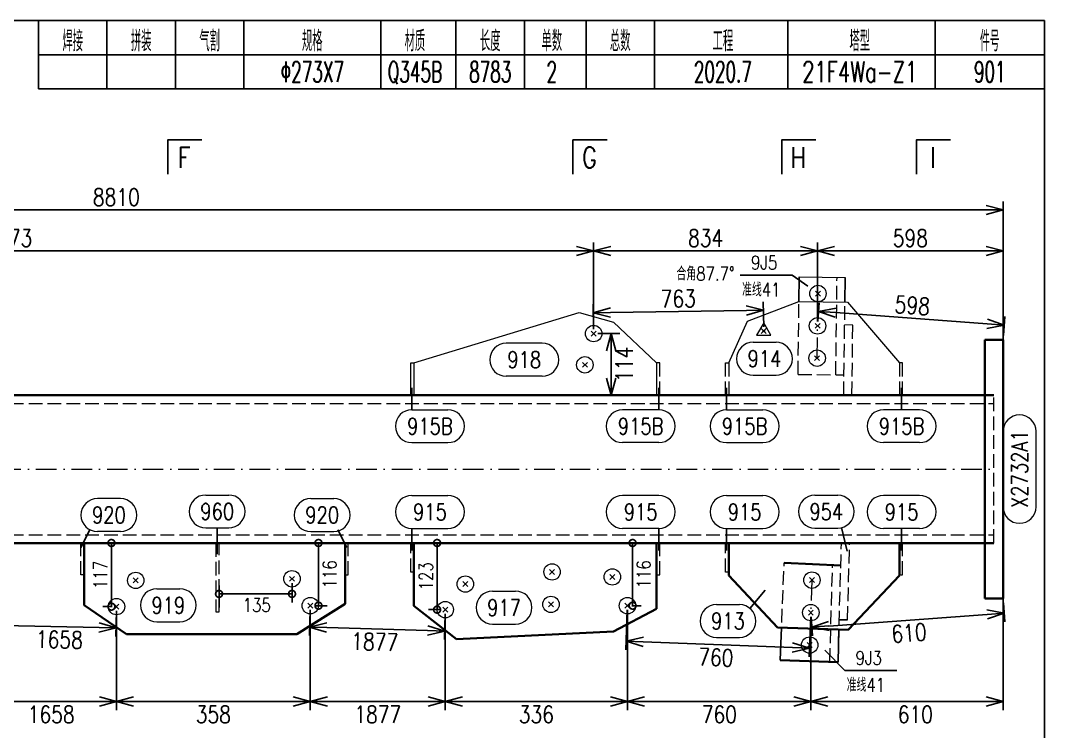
# Model space of a CAD drawing. Extents: x 1310 to 15542, y -76 to 8381.
# Drawn here: x 1663.8 to 1813.4, y 290 to 393.9 of the extents above; entities that cross this region are included whole.
import ezdxf
from ezdxf.enums import TextEntityAlignment as Align

# ---------------------------------------------------------------- set-up
doc = ezdxf.new("R2010")
doc.units = 0
doc.header["$MEASUREMENT"] = 0
doc.linetypes.add('一点画线', pattern=[5.2, 3, -1, 0.2, -1])
doc.linetypes.add('虚线', pattern=[2.75, 2, -0.75])
doc.layers.get('0').update_dxf_attribs({"linetype": 'CONTINUOUS', "lineweight": 25})
doc.layers.get('Defpoints').update_dxf_attribs({"linetype": 'CONTINUOUS'})
for name, color, linetype, lineweight in [('1', 7, 'CONTINUOUS', 25), ('2', 7, 'CONTINUOUS', 25), ('4', 7, 'CONTINUOUS', 25), ('5', 7, 'CONTINUOUS', 25)]:
    doc.layers.add(name, color=color, linetype=linetype, lineweight=lineweight)
doc.styles.add('DimFont', font='simplex.shx', dxfattribs={"width": 0.8, "bigfont": 'gbhzfs.shx'})
doc.styles.get("Standard").update_dxf_attribs({"font": 'simplex.shx', "width": 0.7, "height": 3, "bigfont": 'gbhzfs.shx'})
doc.dimstyles.new('DHDxfDimStyleOpen30', dxfattribs={"dimtxt": 2.5, "dimasz": 2.5, "dimexe": 1.25, "dimexo": 0.625, "dimtad": 2, "dimtxsty": 'DimFont', "dimblk": 'OPEN30', "dimblk1": 'OPEN30', "dimblk2": 'OPEN30', "dimcen": 2.5, "dimadec": 0, "dimazin": 0, "dimtfac": 1, "dimtmove": 0, "dimatfit": 3, "dimfxl": 0, "dimarcsym": 0})

# ---------------------------------------------------------------- blocks, each defined once
blk = doc.blocks.new('板孔21.5')
at = {"layer": '5', "color": 7, "linetype": 'Continuous', "lineweight": 13}
for p, q in [((-0.3, -0.3), (0.3, 0.3)), ((0.3, -0.3), (-0.3, 0.3))]:
    blk.add_line(p, q, dxfattribs=at)
blk.add_circle((0, 0), 1, dxfattribs=at)
blk = doc.blocks.new('_OPEN30')
at = {"color": 0, "linetype": 'ByBlock', "lineweight": -2}
for p, q in [((-1, 0.268), (0, 0)), ((0, 0), (-1, -0.268)), ((0, 0), (-1, 0))]:
    blk.add_line(p, q, dxfattribs=at)
blk = doc.blocks.new('*D235')
at = {"layer": '5', "color": 96, "linetype": 'Continuous', "lineweight": -2}
for p, q in [((1807.43, 308.78), (1807.63, 306.01)), ((1781.92, 305.38), (1805.04, 307.07)), ((1779.32, 306.72), (1779.52, 303.95))]:
    blk.add_line(p, q, dxfattribs=at)
at = {"layer": 'Defpoints', "color": 0, "linetype": 'Continuous'}
for p in [(1807.38, 309.4), (1779.27, 307.34), (1807.54, 307.26)]:
    blk.add_point(p, dxfattribs=at)
at = {"layer": '5', "color": 96, "linetype": 'Continuous', "lineweight": -2, "xscale": 2.5, "yscale": 2.5, "zscale": 2.5}
for p, rotation in [((1807.54, 307.26), 4.187742796713563), ((1779.43, 305.2), 184.1877427967136)]:
    blk.add_blockref('_OPEN30', p, dxfattribs=dict(at, rotation=rotation))
at = {"layer": '5', "color": 96, "linetype": 'Continuous', "lineweight": 18, "insert": (1793.62, 304.36), "char_height": 2.5, "attachment_point": 5, "rotation": 4.1877, "line_spacing_factor": 0.6, "style": 'DimFont'}
blk.add_mtext('610', dxfattribs=at)
blk = doc.blocks.new('_DotSmall')
at = {"color": 0, "linetype": 'ByBlock', "const_width": 0.5}
blk.add_lwpolyline([(-0.0625, 0, 1), (0.0625, 0, 1)], format="xyb", close=True, dxfattribs=at)
blk = doc.blocks.new('*D241')
at = {"layer": '5', "color": 6, "linetype": 'Continuous', "lineweight": -2}
for p, q in [((1677.19, 317.51), (1675.82, 317.51)), ((1677.07, 317.51), (1677.07, 308.21)), ((1677.19, 308.21), (1675.82, 308.21))]:
    blk.add_line(p, q, dxfattribs=at)
at = {"layer": 'Defpoints', "color": 0, "linetype": 'Continuous'}
for p in [(1677.82, 317.51), (1677.07, 308.21), (1677.82, 308.21)]:
    blk.add_point(p, dxfattribs=at)
at = {"layer": '5', "color": 6, "linetype": 'Continuous', "lineweight": -2, "xscale": 2, "yscale": 2, "zscale": 2}
for p, rotation in [((1677.07, 317.51), 90), ((1677.07, 308.21), 270)]:
    blk.add_blockref('_DotSmall', p, dxfattribs=dict(at, rotation=rotation))
at = {"layer": '5', "color": 6, "linetype": 'Continuous', "lineweight": 18, "insert": (1675.44, 312.86), "char_height": 2, "attachment_point": 5, "rotation": 90, "line_spacing_factor": 0.6, "style": 'DimFont'}
blk.add_mtext('117', dxfattribs=at)
blk = doc.blocks.new('*D242')
at = {"layer": '5', "color": 6, "linetype": 'Continuous', "lineweight": -2}
for p, q in [((1706.75, 317.51), (1708.58, 317.51)), ((1707.33, 317.51), (1707.33, 308.35)), ((1706.75, 308.35), (1708.58, 308.35))]:
    blk.add_line(p, q, dxfattribs=at)
at = {"layer": 'Defpoints', "color": 0, "linetype": 'Continuous'}
for p in [(1706.13, 317.51), (1706.13, 308.35), (1707.33, 308.35)]:
    blk.add_point(p, dxfattribs=at)
at = {"layer": '5', "color": 6, "linetype": 'Continuous', "lineweight": -2, "xscale": 2, "yscale": 2, "zscale": 2}
for p, rotation in [((1707.33, 317.51), 90), ((1707.33, 308.35), 270)]:
    blk.add_blockref('_DotSmall', p, dxfattribs=dict(at, rotation=rotation))
at = {"layer": '5', "color": 6, "linetype": 'Continuous', "lineweight": 18, "insert": (1708.95, 312.93), "char_height": 2, "attachment_point": 5, "rotation": 90, "line_spacing_factor": 0.6, "style": 'DimFont'}
blk.add_mtext('116', dxfattribs=at)
blk = doc.blocks.new('*D243')
at = {"layer": '5', "color": 6, "linetype": 'Continuous', "lineweight": -2}
for p, q in [((1725.23, 317.51), (1723.41, 317.51)), ((1724.66, 317.51), (1724.66, 307.77)), ((1725.23, 307.77), (1723.41, 307.77))]:
    blk.add_line(p, q, dxfattribs=at)
at = {"layer": 'Defpoints', "color": 0, "linetype": 'Continuous'}
for p in [(1725.86, 317.51), (1724.66, 307.77), (1725.86, 307.77)]:
    blk.add_point(p, dxfattribs=at)
at = {"layer": '5', "color": 6, "linetype": 'Continuous', "lineweight": -2, "xscale": 2, "yscale": 2, "zscale": 2}
for p, rotation in [((1724.66, 317.51), 90), ((1724.66, 307.77), 270)]:
    blk.add_blockref('_DotSmall', p, dxfattribs=dict(at, rotation=rotation))
at = {"layer": '5', "color": 6, "linetype": 'Continuous', "lineweight": 18, "insert": (1723.03, 312.64), "char_height": 2, "attachment_point": 5, "rotation": 90, "line_spacing_factor": 0.6, "style": 'DimFont'}
blk.add_mtext('123', dxfattribs=at)
blk = doc.blocks.new('*D244')
at = {"layer": '5', "color": 6, "linetype": 'Continuous', "lineweight": -2}
for p, q in [((1753.1, 317.51), (1754.48, 317.51)), ((1753.23, 317.51), (1753.23, 308.35)), ((1753.1, 308.35), (1754.48, 308.35))]:
    blk.add_line(p, q, dxfattribs=at)
at = {"layer": 'Defpoints', "color": 0, "linetype": 'Continuous'}
for p in [(1752.48, 317.51), (1752.48, 308.35), (1753.23, 308.35)]:
    blk.add_point(p, dxfattribs=at)
at = {"layer": '5', "color": 6, "linetype": 'Continuous', "lineweight": -2, "xscale": 2, "yscale": 2, "zscale": 2}
for p, rotation in [((1753.23, 317.51), 90), ((1753.23, 308.35), 270)]:
    blk.add_blockref('_DotSmall', p, dxfattribs=dict(at, rotation=rotation))
at = {"layer": '5', "color": 6, "linetype": 'Continuous', "lineweight": 18, "insert": (1754.85, 312.93), "char_height": 2, "attachment_point": 5, "rotation": 90, "line_spacing_factor": 0.6, "style": 'DimFont'}
blk.add_mtext('116', dxfattribs=at)
blk = doc.blocks.new('*D246')
at = {"layer": '5', "color": 96, "linetype": 'Continuous', "lineweight": -2}
for p, q in [((1658.7, 307.96), (1658.63, 304.23)), ((1677.8, 307.59), (1677.73, 303.86)), ((1661.15, 305.43), (1675.26, 305.16))]:
    blk.add_line(p, q, dxfattribs=at)
at = {"layer": 'Defpoints', "color": 0, "linetype": 'Continuous'}
for p in [(1658.72, 308.59), (1677.82, 308.21), (1677.76, 305.11)]:
    blk.add_point(p, dxfattribs=at)
at = {"layer": '5', "color": 96, "linetype": 'Continuous', "lineweight": -2, "xscale": 2.5, "yscale": 2.5, "zscale": 2.5}
for p, rotation in [((1658.65, 305.48), 178.8750627424117), ((1677.76, 305.11), 358.8750627424117)]:
    blk.add_blockref('_OPEN30', p, dxfattribs=dict(at, rotation=rotation))
at = {"layer": '5', "color": 96, "linetype": 'Continuous', "lineweight": 18, "insert": (1669.47, 303.39), "char_height": 2.5, "attachment_point": 5, "rotation": 358.8751, "line_spacing_factor": 0.6, "style": 'DimFont'}
blk.add_mtext('1658', dxfattribs=at)
blk = doc.blocks.new('*D247')
at = {"layer": '5', "color": 96, "linetype": 'Continuous', "lineweight": -2}
for p, q in [((1706.11, 307.73), (1706, 303.98)), ((1725.84, 307.15), (1725.73, 303.4)), ((1708.53, 305.15), (1723.27, 304.72))]:
    blk.add_line(p, q, dxfattribs=at)
at = {"layer": 'Defpoints', "color": 0, "linetype": 'Continuous'}
for p in [(1706.13, 308.35), (1725.86, 307.77), (1725.77, 304.65)]:
    blk.add_point(p, dxfattribs=at)
at = {"layer": '5', "color": 96, "linetype": 'Continuous', "lineweight": -2, "xscale": 2.5, "yscale": 2.5, "zscale": 2.5}
for p, rotation in [((1706.03, 305.23), 178.3152038665698), ((1725.77, 304.65), 358.3152038665698)]:
    blk.add_blockref('_OPEN30', p, dxfattribs=dict(at, rotation=rotation))
at = {"layer": '5', "color": 96, "linetype": 'Continuous', "lineweight": 18, "insert": (1715.55, 303.07), "char_height": 2.5, "attachment_point": 5, "rotation": 358.3152, "line_spacing_factor": 0.6, "style": 'DimFont'}
blk.add_mtext('1877', dxfattribs=at)
blk = doc.blocks.new('*D248')
at = {"layer": '5', "color": 96, "linetype": 'Continuous', "lineweight": -2}
for p, q in [((1752.45, 307.73), (1752.24, 301.91)), ((1779.25, 306.72), (1779.03, 300.9)), ((1754.78, 303.06), (1776.58, 302.24))]:
    blk.add_line(p, q, dxfattribs=at)
at = {"layer": 'Defpoints', "color": 0, "linetype": 'Continuous'}
for p in [(1752.48, 308.35), (1779.27, 307.34), (1779.08, 302.15)]:
    blk.add_point(p, dxfattribs=at)
at = {"layer": '5', "color": 96, "linetype": 'Continuous', "lineweight": -2, "xscale": 2.5, "yscale": 2.5, "zscale": 2.5}
for p, rotation in [((1752.28, 303.16), 177.8404138628403), ((1779.08, 302.15), 357.8404138628403)]:
    blk.add_blockref('_OPEN30', p, dxfattribs=dict(at, rotation=rotation))
at = {"layer": '5', "color": 96, "linetype": 'Continuous', "lineweight": 18, "insert": (1765.4, 300.79), "char_height": 2.5, "attachment_point": 5, "rotation": 357.8404, "line_spacing_factor": 0.6, "style": 'DimFont'}
blk.add_mtext('760', dxfattribs=at)
blk = doc.blocks.new('*D249')
at = {"layer": '5', "color": 7, "linetype": 'Continuous', "lineweight": -2}
for p, q in [((1540.45, 328.93), (1540.45, 367.42)), ((1807.38, 328.93), (1807.38, 367.42)), ((1542.95, 366.17), (1804.88, 366.17))]:
    blk.add_line(p, q, dxfattribs=at)
at = {"layer": 'Defpoints', "color": 0, "linetype": 'Continuous'}
for p in [(1807.38, 366.17), (1540.45, 328.31), (1807.38, 328.31)]:
    blk.add_point(p, dxfattribs=at)
at = {"layer": '5', "color": 7, "linetype": 'Continuous', "lineweight": -2, "xscale": 2.5, "yscale": 2.5, "zscale": 2.5, "rotation": 180}
blk.add_blockref('_OPEN30', (1540.45, 366.17), dxfattribs=at)
at = {"layer": '5', "color": 7, "linetype": 'Continuous', "lineweight": -2, "xscale": 2.5, "yscale": 2.5, "zscale": 2.5}
blk.add_blockref('_OPEN30', (1807.38, 366.17), dxfattribs=at)
at = {"layer": '5', "color": 7, "linetype": 'Continuous', "lineweight": 18, "insert": (1677.79, 368.04), "char_height": 2.5, "attachment_point": 5, "line_spacing_factor": 0.6, "style": 'DimFont'}
blk.add_mtext('8810', dxfattribs=at)
blk = doc.blocks.new('*D251')
at = {"layer": '5', "color": 7, "linetype": 'Continuous', "lineweight": -2}
for p, q in [((1568.88, 354.12), (1568.88, 361.43)), ((1747.54, 348.74), (1747.54, 361.43)), ((1571.38, 360.18), (1745.04, 360.18))]:
    blk.add_line(p, q, dxfattribs=at)
at = {"layer": 'Defpoints', "color": 0, "linetype": 'Continuous'}
for p in [(1747.54, 360.18), (1568.88, 353.49), (1747.54, 348.11)]:
    blk.add_point(p, dxfattribs=at)
at = {"layer": '5', "color": 7, "linetype": 'Continuous', "lineweight": -2, "xscale": 2.5, "yscale": 2.5, "zscale": 2.5, "rotation": 180}
blk.add_blockref('_OPEN30', (1568.88, 360.18), dxfattribs=at)
at = {"layer": '5', "color": 7, "linetype": 'Continuous', "lineweight": -2, "xscale": 2.5, "yscale": 2.5, "zscale": 2.5}
blk.add_blockref('_OPEN30', (1747.54, 360.18), dxfattribs=at)
at = {"layer": '5', "color": 7, "linetype": 'Continuous', "lineweight": 18, "insert": (1662.08, 362.06), "char_height": 2.5, "attachment_point": 5, "line_spacing_factor": 0.6, "style": 'DimFont'}
blk.add_mtext('6573', dxfattribs=at)
blk = doc.blocks.new('*D256')
at = {"layer": '5', "color": 7, "linetype": 'Continuous', "lineweight": -2}
for p, q in [((1658.72, 307.96), (1658.72, 293.09)), ((1677.82, 307.59), (1677.82, 293.09)), ((1661.22, 294.34), (1675.32, 294.34))]:
    blk.add_line(p, q, dxfattribs=at)
at = {"layer": 'Defpoints', "color": 0, "linetype": 'Continuous'}
for p in [(1658.72, 308.59), (1677.82, 308.21), (1677.82, 294.34)]:
    blk.add_point(p, dxfattribs=at)
at = {"layer": '5', "color": 7, "linetype": 'Continuous', "lineweight": -2, "xscale": 2.5, "yscale": 2.5, "zscale": 2.5, "rotation": 180}
blk.add_blockref('_OPEN30', (1658.72, 294.34), dxfattribs=at)
at = {"layer": '5', "color": 7, "linetype": 'Continuous', "lineweight": -2, "xscale": 2.5, "yscale": 2.5, "zscale": 2.5}
blk.add_blockref('_OPEN30', (1677.82, 294.34), dxfattribs=at)
at = {"layer": '5', "color": 7, "linetype": 'Continuous', "lineweight": 18, "insert": (1668.27, 292.46), "char_height": 2.5, "attachment_point": 5, "line_spacing_factor": 0.6, "style": 'DimFont'}
blk.add_mtext('1658', dxfattribs=at)
blk = doc.blocks.new('*D257')
at = {"layer": '5', "color": 7, "linetype": 'Continuous', "lineweight": -2}
for p, q in [((1677.82, 307.59), (1677.82, 293.09)), ((1706.13, 307.73), (1706.13, 293.09)), ((1680.32, 294.34), (1703.63, 294.34))]:
    blk.add_line(p, q, dxfattribs=at)
at = {"layer": 'Defpoints', "color": 0, "linetype": 'Continuous'}
for p in [(1706.13, 308.35), (1677.82, 308.21), (1706.13, 294.34)]:
    blk.add_point(p, dxfattribs=at)
at = {"layer": '5', "color": 7, "linetype": 'Continuous', "lineweight": -2, "xscale": 2.5, "yscale": 2.5, "zscale": 2.5, "rotation": 180}
blk.add_blockref('_OPEN30', (1677.82, 294.34), dxfattribs=at)
at = {"layer": '5', "color": 7, "linetype": 'Continuous', "lineweight": -2, "xscale": 2.5, "yscale": 2.5, "zscale": 2.5}
blk.add_blockref('_OPEN30', (1706.13, 294.34), dxfattribs=at)
at = {"layer": '5', "color": 7, "linetype": 'Continuous', "lineweight": 18, "insert": (1691.97, 292.46), "char_height": 2.5, "attachment_point": 5, "line_spacing_factor": 0.6, "style": 'DimFont'}
blk.add_mtext('358', dxfattribs=at)
blk = doc.blocks.new('*D258')
at = {"layer": '5', "color": 7, "linetype": 'Continuous', "lineweight": -2}
for p, q in [((1706.13, 307.73), (1706.13, 293.09)), ((1725.86, 307.15), (1725.86, 293.09)), ((1708.63, 294.34), (1723.36, 294.34))]:
    blk.add_line(p, q, dxfattribs=at)
at = {"layer": 'Defpoints', "color": 0, "linetype": 'Continuous'}
for p in [(1706.13, 308.35), (1725.86, 307.77), (1725.86, 294.34)]:
    blk.add_point(p, dxfattribs=at)
at = {"layer": '5', "color": 7, "linetype": 'Continuous', "lineweight": -2, "xscale": 2.5, "yscale": 2.5, "zscale": 2.5, "rotation": 180}
blk.add_blockref('_OPEN30', (1706.13, 294.34), dxfattribs=at)
at = {"layer": '5', "color": 7, "linetype": 'Continuous', "lineweight": -2, "xscale": 2.5, "yscale": 2.5, "zscale": 2.5}
blk.add_blockref('_OPEN30', (1725.86, 294.34), dxfattribs=at)
at = {"layer": '5', "color": 7, "linetype": 'Continuous', "lineweight": 18, "insert": (1715.99, 292.46), "char_height": 2.5, "attachment_point": 5, "line_spacing_factor": 0.6, "style": 'DimFont'}
blk.add_mtext('1877', dxfattribs=at)
blk = doc.blocks.new('*D259')
at = {"layer": '5', "color": 7, "linetype": 'Continuous', "lineweight": -2}
for p, q in [((1725.86, 307.15), (1725.86, 293.09)), ((1752.48, 307.73), (1752.48, 293.09)), ((1728.36, 294.34), (1749.98, 294.34))]:
    blk.add_line(p, q, dxfattribs=at)
at = {"layer": 'Defpoints', "color": 0, "linetype": 'Continuous'}
for p in [(1752.48, 308.35), (1725.86, 307.77), (1752.48, 294.34)]:
    blk.add_point(p, dxfattribs=at)
at = {"layer": '5', "color": 7, "linetype": 'Continuous', "lineweight": -2, "xscale": 2.5, "yscale": 2.5, "zscale": 2.5, "rotation": 180}
blk.add_blockref('_OPEN30', (1725.86, 294.34), dxfattribs=at)
at = {"layer": '5', "color": 7, "linetype": 'Continuous', "lineweight": -2, "xscale": 2.5, "yscale": 2.5, "zscale": 2.5}
blk.add_blockref('_OPEN30', (1752.48, 294.34), dxfattribs=at)
at = {"layer": '5', "color": 7, "linetype": 'Continuous', "lineweight": 18, "insert": (1739.17, 292.46), "char_height": 2.5, "attachment_point": 5, "line_spacing_factor": 0.6, "style": 'DimFont'}
blk.add_mtext('336', dxfattribs=at)
blk = doc.blocks.new('*D260')
at = {"layer": '5', "color": 7, "linetype": 'Continuous', "lineweight": -2}
for p, q in [((1752.48, 307.73), (1752.48, 293.09)), ((1779.27, 306.72), (1779.27, 293.09)), ((1754.98, 294.34), (1776.77, 294.34))]:
    blk.add_line(p, q, dxfattribs=at)
at = {"layer": 'Defpoints', "color": 0, "linetype": 'Continuous'}
for p in [(1752.48, 308.35), (1779.27, 307.34), (1779.27, 294.34)]:
    blk.add_point(p, dxfattribs=at)
at = {"layer": '5', "color": 7, "linetype": 'Continuous', "lineweight": -2, "xscale": 2.5, "yscale": 2.5, "zscale": 2.5, "rotation": 180}
blk.add_blockref('_OPEN30', (1752.48, 294.34), dxfattribs=at)
at = {"layer": '5', "color": 7, "linetype": 'Continuous', "lineweight": -2, "xscale": 2.5, "yscale": 2.5, "zscale": 2.5}
blk.add_blockref('_OPEN30', (1779.27, 294.34), dxfattribs=at)
at = {"layer": '5', "color": 7, "linetype": 'Continuous', "lineweight": 18, "insert": (1765.9, 292.46), "char_height": 2.5, "attachment_point": 5, "line_spacing_factor": 0.6, "style": 'DimFont'}
blk.add_mtext('760', dxfattribs=at)
blk = doc.blocks.new('*D261')
at = {"layer": '5', "color": 7, "linetype": 'Continuous', "lineweight": -2}
for p, q in [((1807.38, 327.68), (1807.38, 293.09)), ((1779.27, 306.72), (1779.27, 293.09)), ((1781.77, 294.34), (1804.88, 294.34))]:
    blk.add_line(p, q, dxfattribs=at)
at = {"layer": 'Defpoints', "color": 0, "linetype": 'Continuous'}
for p in [(1807.38, 328.31), (1779.27, 307.34), (1807.38, 294.34)]:
    blk.add_point(p, dxfattribs=at)
at = {"layer": '5', "color": 7, "linetype": 'Continuous', "lineweight": -2, "xscale": 2.5, "yscale": 2.5, "zscale": 2.5, "rotation": 180}
blk.add_blockref('_OPEN30', (1779.27, 294.34), dxfattribs=at)
at = {"layer": '5', "color": 7, "linetype": 'Continuous', "lineweight": -2, "xscale": 2.5, "yscale": 2.5, "zscale": 2.5}
blk.add_blockref('_OPEN30', (1807.38, 294.34), dxfattribs=at)
at = {"layer": '5', "color": 7, "linetype": 'Continuous', "lineweight": 18, "insert": (1794.55, 292.46), "char_height": 2.5, "attachment_point": 5, "line_spacing_factor": 0.6, "style": 'DimFont'}
blk.add_mtext('610', dxfattribs=at)
blk = doc.blocks.new('*D263')
at = {"layer": '5', "color": 6, "linetype": 'Continuous', "lineweight": -2}
for p, q in [((1692.8, 308.09), (1692.8, 311.32)), ((1703.46, 311.65), (1703.46, 308.82)), ((1703.46, 310.07), (1692.8, 310.07))]:
    blk.add_line(p, q, dxfattribs=at)
at = {"layer": 'Defpoints', "color": 0, "linetype": 'Continuous'}
for p in [(1703.46, 312.28), (1692.8, 310.07), (1692.8, 307.46)]:
    blk.add_point(p, dxfattribs=at)
at = {"layer": '5', "color": 6, "linetype": 'Continuous', "lineweight": -2, "xscale": 2, "yscale": 2, "zscale": 2, "rotation": 180}
blk.add_blockref('_DotSmall', (1692.8, 310.07), dxfattribs=at)
at = {"layer": '5', "color": 6, "linetype": 'Continuous', "lineweight": -2, "xscale": 2, "yscale": 2, "zscale": 2}
blk.add_blockref('_DotSmall', (1703.46, 310.07), dxfattribs=at)
at = {"layer": '5', "color": 6, "linetype": 'Continuous', "lineweight": 18, "insert": (1698.31, 308.45), "char_height": 2, "attachment_point": 5, "line_spacing_factor": 0.6, "style": 'DimFont'}
blk.add_mtext('135', dxfattribs=at)
blk = doc.blocks.new('板孔17.5')
at = {"layer": '5', "color": 7, "linetype": 'Continuous', "lineweight": 13}
for p, q in [((0, 1), (-0.866, -0.5)), ((-0.3, -0.3), (0.3, 0.3)), ((0.3, -0.3), (-0.3, 0.3)), ((0.866, -0.5), (0, 1)), ((-0.866, -0.5), (0.866, -0.5))]:
    blk.add_line(p, q, dxfattribs=at)
at = {"layer": '5', "color": 7, "linetype": 'Continuous', "lineweight": 0}
blk.add_circle((0, 0), 0.1, dxfattribs=at)
blk = doc.blocks.new('*D296')
at = {"color": 0, "linetype": 'Continuous', "lineweight": -2}
for p, q in [((1747.54, 348.74), (1747.54, 361.43)), ((1780.25, 349.86), (1780.25, 361.43)), ((1750.04, 360.18), (1777.75, 360.18))]:
    blk.add_line(p, q, dxfattribs=at)
at = {"layer": 'Defpoints', "color": 0, "linetype": 'Continuous'}
for p in [(1780.25, 360.18), (1780.25, 349.24), (1747.54, 348.11)]:
    blk.add_point(p, dxfattribs=at)
at = {"color": 0, "linetype": 'Continuous', "lineweight": -2, "xscale": 2.5, "yscale": 2.5, "zscale": 2.5, "rotation": 180}
blk.add_blockref('_OPEN30', (1747.54, 360.18), dxfattribs=at)
at = {"color": 0, "linetype": 'Continuous', "lineweight": -2, "xscale": 2.5, "yscale": 2.5, "zscale": 2.5}
blk.add_blockref('_OPEN30', (1780.25, 360.18), dxfattribs=at)
at = {"color": 0, "linetype": 'Continuous', "insert": (1763.9, 362.06), "char_height": 2.5, "attachment_point": 5, "style": 'DimFont'}
blk.add_mtext('834', dxfattribs=at)
blk = doc.blocks.new('*D297')
at = {"color": 0, "linetype": 'Continuous', "lineweight": -2}
for p, q in [((1780.25, 349.86), (1780.25, 361.43)), ((1807.38, 347.84), (1807.38, 361.43)), ((1782.75, 360.18), (1804.88, 360.18))]:
    blk.add_line(p, q, dxfattribs=at)
at = {"layer": 'Defpoints', "color": 0, "linetype": 'Continuous'}
for p in [(1807.38, 360.18), (1780.25, 349.24), (1807.38, 347.22)]:
    blk.add_point(p, dxfattribs=at)
at = {"color": 0, "linetype": 'Continuous', "lineweight": -2, "xscale": 2.5, "yscale": 2.5, "zscale": 2.5, "rotation": 180}
blk.add_blockref('_OPEN30', (1780.25, 360.18), dxfattribs=at)
at = {"color": 0, "linetype": 'Continuous', "lineweight": -2, "xscale": 2.5, "yscale": 2.5, "zscale": 2.5}
blk.add_blockref('_OPEN30', (1807.38, 360.18), dxfattribs=at)
at = {"color": 0, "linetype": 'Continuous', "insert": (1793.82, 362.06), "char_height": 2.5, "attachment_point": 5, "style": 'DimFont'}
blk.add_mtext('598', dxfattribs=at)
blk = doc.blocks.new('*D298')
at = {"color": 0, "linetype": 'Continuous', "lineweight": -2}
for p, q in [((1747.53, 348.74), (1747.47, 352.4)), ((1772.39, 349.11), (1772.33, 352.77)), ((1749.99, 351.19), (1769.85, 351.48))]:
    blk.add_line(p, q, dxfattribs=at)
at = {"layer": 'Defpoints', "color": 0, "linetype": 'Continuous'}
for p in [(1772.35, 351.52), (1747.54, 348.11), (1772.4, 348.48)]:
    blk.add_point(p, dxfattribs=at)
at = {"color": 0, "linetype": 'Continuous', "lineweight": -2, "xscale": 2.5, "yscale": 2.5, "zscale": 2.5}
for p, rotation in [((1747.49, 351.15), 180.8449076698568), ((1772.35, 351.52), 0.8449076698568627)]:
    blk.add_blockref('_OPEN30', p, dxfattribs=dict(at, rotation=rotation))
at = {"color": 0, "linetype": 'Continuous', "insert": (1759.9, 353.21), "char_height": 2.5, "attachment_point": 5, "rotation": 0.8449, "style": 'DimFont'}
blk.add_mtext('763', dxfattribs=at)
blk = doc.blocks.new('*D299')
at = {"color": 0, "linetype": 'Continuous', "lineweight": -2}
for p, q in [((1780.3, 349.86), (1780.5, 352.6)), ((1782.91, 351.17), (1805.04, 349.52)), ((1807.43, 347.84), (1807.63, 350.59))]:
    blk.add_line(p, q, dxfattribs=at)
at = {"layer": 'Defpoints', "color": 0, "linetype": 'Continuous'}
for p in [(1780.25, 349.24), (1807.54, 349.34), (1807.38, 347.22)]:
    blk.add_point(p, dxfattribs=at)
at = {"color": 0, "linetype": 'Continuous', "lineweight": -2, "xscale": 2.5, "yscale": 2.5, "zscale": 2.5}
for p, rotation in [((1780.41, 351.36), 175.7437520021486), ((1807.54, 349.34), 355.7437520021486)]:
    blk.add_blockref('_OPEN30', p, dxfattribs=dict(at, rotation=rotation))
at = {"color": 0, "linetype": 'Continuous', "insert": (1794.11, 352.22), "char_height": 2.5, "attachment_point": 5, "rotation": 355.7438, "style": 'DimFont'}
blk.add_mtext('598', dxfattribs=at)
blk = doc.blocks.new('*D302')
at = {"color": 0, "linetype": 'Continuous', "lineweight": -2}
for p, q in [((1748.16, 348.11), (1751.36, 348.11)), ((1750.11, 345.61), (1750.11, 341.61)), ((1748.16, 339.11), (1751.36, 339.11))]:
    blk.add_line(p, q, dxfattribs=at)
at = {"layer": 'Defpoints', "color": 0, "linetype": 'Continuous'}
for p in [(1747.54, 348.11), (1747.54, 339.11), (1750.11, 339.11)]:
    blk.add_point(p, dxfattribs=at)
at = {"color": 0, "linetype": 'Continuous', "lineweight": -2, "xscale": 2.5, "yscale": 2.5, "zscale": 2.5}
for p, rotation in [((1750.11, 348.11), 90), ((1750.11, 339.11), 270)]:
    blk.add_blockref('_OPEN30', p, dxfattribs=dict(at, rotation=rotation))
at = {"color": 0, "linetype": 'Continuous', "insert": (1751.99, 343.61), "char_height": 2.5, "attachment_point": 5, "rotation": 90, "style": 'DimFont'}
blk.add_mtext('114', dxfattribs=at)
blk = doc.blocks.new('CTDHK')
at = {"color": 0, "linetype": 'Continuous'}
for p, q in [((0, 210), (297, 210)), ((297, 210), (297, 0))]:
    blk.add_line(p, q, dxfattribs=at)

msp = doc.modelspace()

# ---------------------------------------------------------------- linework, layer by layer
at = {"color": 4, "linetype": 'Continuous'}
for p, q in [((1768.972, 356.648), (1776.561, 356.648)), ((1776.561, 356.648), (1778.856, 355.027)), ((1777.544, 352.795), (1777.59, 356.395)), ((1781.31, 301.848), (1784.258, 298.891)), ((1784.258, 298.891), (1791.848, 298.891))]:
    msp.add_line(p, q, dxfattribs=at)
at = {"color": 0, "linetype": 'Continuous'}
for p, q in [((1784.254, 352.71), (1784.3, 356.31)), ((1720.97, 340.181), (1720.97, 336.971)), ((1757.051, 340.181), (1757.051, 336.971)), ((1766.967, 340.181), (1766.967, 336.971)), ((1792.531, 340.181), (1792.531, 336.971)), ((1672.609, 316.864), (1673.933, 319.455)), ((1692.527, 319.718), (1692.527, 315.875)), ((1711.495, 316.864), (1710.17, 319.455)), ((1720.97, 316.437), (1720.97, 319.647)), ((1757.051, 316.437), (1757.051, 319.647)), ((1766.967, 316.437), (1766.967, 319.647)), ((1784.567, 316.295), (1783.761, 319.755)), ((1792.531, 316.437), (1792.531, 319.647)), ((1772.587, 310.597), (1770.382, 307.952)), ((1784.626, 306.269), (1783.427, 306.303)), ((1774.999, 305.139), (1774.811, 300.395)), ((1783.385, 304.851), (1783.248, 300.106))]:
    msp.add_line(p, q, dxfattribs=at)
at = {"color": 2, "linetype": 'Continuous'}
for points in [[(1690.296, 376.407), (1685.296, 376.407), (1685.296, 371.407)], [(1749.515, 376.407), (1744.515, 376.407), (1744.515, 371.407)], [(1780.018, 376.407), (1775.018, 376.407), (1775.018, 371.407)], [(1799.691, 376.407), (1794.691, 376.407), (1794.691, 371.407)]]:
    msp.add_lwpolyline(points, dxfattribs=at)
at = {"layer": '1', "color": 7, "linetype": 'Continuous', "lineweight": 18}
for p, q in [((1777.59, 356.395), (1784.3, 356.31)), ((1770.005, 349.901), (1777.544, 352.795)), ((1777.544, 352.795), (1784.628, 352.705)), ((1784.628, 352.705), (1792.215, 343.834)), ((1721.281, 343.834), (1745.436, 351.168)), ((1745.436, 351.168), (1750.463, 349.758)), ((1750.463, 349.758), (1756.734, 343.855)), ((1767.284, 343.834), (1770.005, 349.901)), ((1785.412, 349.363), (1784.212, 349.378)), ((1720.806, 339.109), (1720.806, 343.834)), ((1721.281, 343.834), (1721.281, 339.109)), ((1756.734, 343.855), (1756.734, 339.109))]:
    msp.add_line(p, q, dxfattribs=at)
at = {"layer": '2', "color": 9, "linetype": '一点画线', "lineweight": 13}
msp.add_line((1780.194, 344.515), (1780.254, 349.237), dxfattribs=at)
at = {"layer": '4', "color": 1, "linetype": 'Continuous', "lineweight": 25}
for p, q in [((1666.422, 383.861), (1666.422, 393.861)), ((1676.422, 383.861), (1676.422, 393.861)), ((1686.422, 383.861), (1686.422, 393.861)), ((1696.422, 383.861), (1696.422, 393.861)), ((1716.422, 383.861), (1716.422, 393.861)), ((1727.422, 383.861), (1727.422, 393.861)), ((1737.422, 383.861), (1737.422, 393.861)), ((1746.422, 383.861), (1746.422, 393.861)), ((1756.422, 383.861), (1756.422, 393.861)), ((1775.922, 383.861), (1775.922, 393.861)), ((1797.422, 383.861), (1797.422, 393.861)), ((1666.422, 388.861), (1813.422, 388.861)), ((1666.422, 383.861), (1813.422, 383.861))]:
    msp.add_line(p, q, dxfattribs=at)
at = {"layer": '4', "color": 1, "linetype": 'Continuous', "lineweight": 18}
msp.add_lwpolyline([(1516.422, 393.861), (1516.422, 183.861), (1813.422, 183.861), (1813.422, 393.861)], close=True, dxfattribs=at)
at = {"layer": '5', "color": 7, "linetype": '虚线', "lineweight": 18}
for p, q in [((1777.409, 342.15), (1777.59, 356.395)), ((1782.919, 342.08), (1783.1, 356.325)), ((1784.081, 339.109), (1784.3, 356.31)), ((1785.281, 339.109), (1785.412, 349.363)), ((1720.806, 343.834), (1721.281, 343.834)), ((1757.209, 343.834), (1756.734, 343.834)), ((1756.734, 343.834), (1756.734, 339.109)), ((1757.209, 339.109), (1757.209, 343.834)), ((1766.809, 339.109), (1766.809, 343.834)), ((1766.809, 343.834), (1767.284, 343.834)), ((1767.284, 343.834), (1767.284, 339.109)), ((1792.689, 343.834), (1792.215, 343.834)), ((1792.215, 343.834), (1792.215, 339.109)), ((1792.689, 339.109), (1792.689, 343.834)), ((1777.409, 342.15), (1784.119, 342.065)), ((1806.034, 317.509), (1806.034, 339.109)), ((1541.246, 337.909), (1806.034, 337.909)), ((1541.246, 318.709), (1806.034, 318.709)), ((1672.593, 312.846), (1672.593, 317.509)), ((1673.068, 317.509), (1673.068, 312.846)), ((1692.321, 317.509), (1692.321, 307.461)), ((1692.796, 307.461), (1692.796, 317.509)), ((1711.206, 317.509), (1711.206, 312.846)), ((1711.681, 312.846), (1711.681, 317.509)), ((1720.806, 313.264), (1720.806, 317.509)), ((1721.281, 317.509), (1721.281, 313.264)), ((1756.734, 317.509), (1756.734, 312.846)), ((1757.209, 312.846), (1757.209, 317.509)), ((1766.809, 313.264), (1766.809, 317.509)), ((1767.284, 317.509), (1767.284, 313.264)), ((1783.248, 300.106), (1783.751, 317.509)), ((1784.626, 306.269), (1784.95, 317.474)), ((1792.215, 317.509), (1792.215, 312.846)), ((1792.689, 312.846), (1792.689, 317.509)), ((1774.811, 300.395), (1775.374, 314.618)), ((1782.048, 300.147), (1782.458, 314.299)), ((1673.068, 312.846), (1672.593, 312.846)), ((1711.206, 312.846), (1711.681, 312.846)), ((1721.281, 313.264), (1720.806, 313.264)), ((1756.734, 312.846), (1757.209, 312.846)), ((1767.284, 313.264), (1766.809, 313.264)), ((1792.215, 312.846), (1792.689, 312.846)), ((1692.321, 307.461), (1692.796, 307.461))]:
    msp.add_line(p, q, dxfattribs=at)
at = {"layer": '5', "color": 7, "linetype": 'Continuous', "lineweight": 35}
for p, q in [((1804.689, 347.219), (1807.379, 347.219)), ((1804.689, 309.399), (1804.689, 347.219)), ((1807.379, 347.219), (1807.379, 309.399)), ((1806.034, 339.109), (1541.246, 339.109)), ((1541.246, 317.509), (1806.034, 317.509)), ((1673.068, 317.509), (1673.068, 308.405)), ((1710.731, 317.509), (1673.542, 317.509)), ((1711.206, 308.613), (1711.206, 317.509)), ((1721.281, 317.509), (1756.734, 317.509)), ((1721.281, 308.347), (1721.281, 317.509)), ((1756.734, 317.509), (1756.734, 307.908)), ((1767.284, 317.509), (1792.215, 317.509)), ((1767.284, 312.762), (1767.284, 317.509)), ((1792.215, 317.509), (1792.215, 312.762)), ((1783.657, 314.245), (1775.374, 314.618)), ((1774.421, 305.159), (1767.284, 312.762)), ((1792.215, 312.762), (1784.753, 304.804)), ((1673.068, 308.405), (1679.284, 304.193)), ((1704.188, 304.165), (1711.206, 308.613)), ((1727.504, 303.461), (1721.281, 308.347)), ((1807.379, 309.399), (1804.689, 309.399)), ((1756.734, 307.908), (1750.432, 304.593)), ((1679.284, 304.193), (1704.188, 304.165)), ((1750.432, 304.593), (1727.504, 303.461)), ((1784.753, 304.804), (1774.421, 305.159)), ((1783.248, 300.106), (1774.811, 300.395))]:
    msp.add_line(p, q, dxfattribs=at)
at = {"layer": '5', "color": 1, "linetype": 'Continuous', "lineweight": 18}
for p, q in [((1740.034, 346.686), (1734.754, 346.686)), ((1770.825, 346.833), (1774.185, 346.833)), ((1740.034, 341.886), (1734.754, 341.886)), ((1770.825, 342.033), (1774.185, 342.033)), ((1720.97, 336.971), (1726.25, 336.971)), ((1757.051, 336.971), (1751.771, 336.971)), ((1766.967, 336.971), (1772.247, 336.971)), ((1795.171, 336.971), (1789.891, 336.971)), ((1807.379, 322.789), (1807.379, 333.829)), ((1812.179, 322.789), (1812.179, 333.829)), ((1720.97, 332.171), (1726.25, 332.171)), ((1757.051, 332.171), (1751.771, 332.171)), ((1766.967, 332.171), (1772.247, 332.171)), ((1795.171, 332.171), (1789.891, 332.171)), ((1678.386, 323.992), (1675.026, 323.992)), ((1690.847, 324.518), (1694.207, 324.518)), ((1706.193, 323.992), (1709.553, 323.992)), ((1720.97, 324.447), (1726.25, 324.447)), ((1757.051, 324.447), (1751.771, 324.447)), ((1766.967, 324.447), (1772.247, 324.447)), ((1779.856, 324.493), (1783.216, 324.493)), ((1795.171, 324.447), (1789.891, 324.447)), ((1678.386, 319.192), (1675.026, 319.192)), ((1690.847, 319.718), (1694.207, 319.718)), ((1706.193, 319.192), (1709.553, 319.192)), ((1720.97, 319.647), (1726.25, 319.647)), ((1757.051, 319.647), (1751.771, 319.647)), ((1766.967, 319.647), (1772.247, 319.647)), ((1779.856, 319.693), (1783.216, 319.693)), ((1795.171, 319.647), (1789.891, 319.647)), ((1683.707, 310.813), (1687.067, 310.813)), ((1732.764, 310.469), (1736.124, 310.469)), ((1765.485, 308.508), (1768.845, 308.508)), ((1683.707, 306.013), (1687.067, 306.013)), ((1732.764, 305.669), (1736.124, 305.669)), ((1765.485, 303.708), (1768.845, 303.708))]:
    msp.add_line(p, q, dxfattribs=at)
at = {"layer": '5', "color": 1, "linetype": '一点画线', "lineweight": 18}
for p, q in [((1541.246, 328.309), (1806.034, 328.309)), ((1779.435, 312.085), (1779.272, 307.341))]:
    msp.add_line(p, q, dxfattribs=at)
at = {"layer": '5', "color": 1, "linetype": 'Continuous', "lineweight": 18}
for centre, start, end in [((1734.754, 344.286), 90, 270), ((1740.034, 344.286), 270, 90), ((1770.825, 344.433), 90, 270), ((1774.185, 344.433), 270, 90), ((1720.97, 334.571), 90, 270), ((1726.25, 334.571), 270, 90), ((1751.771, 334.571), 90, 270), ((1757.051, 334.571), 270, 90), ((1766.967, 334.571), 90, 270), ((1772.247, 334.571), 270, 90), ((1789.891, 334.571), 90, 270), ((1795.171, 334.571), 270, 90), ((1809.779, 333.829), 0, 180), ((1675.026, 321.592), 90, 270), ((1678.386, 321.592), 270, 90), ((1690.847, 322.118), 90, 270), ((1694.207, 322.118), 270, 90), ((1706.193, 321.592), 90, 270), ((1709.553, 321.592), 270, 90), ((1720.97, 322.047), 90, 270), ((1726.25, 322.047), 270, 90), ((1751.771, 322.047), 90, 270), ((1757.051, 322.047), 270, 90), ((1766.967, 322.047), 90, 270), ((1772.247, 322.047), 270, 90), ((1779.856, 322.093), 90, 270), ((1783.216, 322.093), 270, 90), ((1789.891, 322.047), 90, 270), ((1795.171, 322.047), 270, 90), ((1809.779, 322.789), 180, 0), ((1683.707, 308.413), 90, 270), ((1687.067, 308.413), 270, 90), ((1732.764, 308.069), 90, 270), ((1736.124, 308.069), 270, 90), ((1765.485, 306.108), 90, 270), ((1768.845, 306.108), 270, 90)]:
    msp.add_arc(centre, 2.4, start, end, dxfattribs=at)

# ---------------------------------------------------------------- block references
at = {"color": 2, "linetype": 'Continuous'}
msp.add_blockref('CTDHK', (1516.422, 183.861), dxfattribs=at)
at = {"layer": '1', "color": 7, "linetype": 'Continuous', "lineweight": 0, "xscale": 1.200000000000728, "yscale": 1.199999999999818, "zscale": 1.2}
for name, p in [('板孔21.5', (1780.314, 353.96)), ('板孔21.5', (1780.254, 349.237)), ('板孔21.5', (1747.537, 348.114)), ('板孔17.5', (1772.398, 348.48)), ('板孔21.5', (1780.194, 344.515)), ('板孔21.5', (1746.256, 343.543))]:
    msp.add_blockref(name, p, dxfattribs=at)
at = {"layer": '5', "color": 7, "linetype": 'Continuous', "lineweight": 35, "xscale": 1.200000000000728, "yscale": 1.199999999999818, "zscale": 1.2}
for p in [(1741.466, 313.285), (1680.625, 312.041), (1703.456, 312.278), (1750.268, 312.553), (1779.435, 312.085), (1728.79, 311.505), (1677.817, 308.213), (1706.125, 308.352), (1725.858, 307.771), (1741.303, 308.54), (1752.478, 308.351), (1779.272, 307.341), (1779.11, 302.596)]:
    msp.add_blockref('板孔21.5', p, dxfattribs=at)

# ---------------------------------------------------------------- texts
at = {"layer": '4', "color": 1, "linetype": 'Continuous', "lineweight": 25}
for s, width, p in [('焊接', 0.7, (1671.422, 390.861)), ('拼装', 0.7, (1681.422, 390.861)), ('气割', 0.7, (1691.422, 390.861)), ('规格', 0.7, (1706.422, 390.861)), ('材质', 0.7, (1721.422, 390.861)), ('长度', 0.7, (1732.422, 390.861)), ('单数', 0.7, (1741.422, 390.861)), ('总数', 0.7, (1751.422, 390.861)), ('工程', 0.7, (1766.422, 390.861)), ('塔型', 0.7, (1786.422, 390.861)), ('件号', 0.6, (1805.422, 390.861)), ('Φ273X7', 0.6, (1706.422, 386.361)), ('Q345B', 0.6, (1721.422, 386.361)), ('8783', 0.6, (1732.422, 386.361)), ('2', 0.6, (1741.422, 386.361)), ('2020.7', 0.6, (1766.422, 386.361)), ('21F4Wa-Z1', 0.7, (1786.422, 386.361)), ('901', 0.6, (1805.422, 386.361))]:
    msp.add_text(s, height=3, dxfattribs=dict(at, width=width)).set_placement(p, align=Align.MIDDLE_CENTER)
at = {"layer": '5', "color": 2, "linetype": 'Continuous', "lineweight": 18, "width": 0.8}
for s, p in [('F', (1687.702, 373.825)), ('G', (1746.921, 373.825)), ('H', (1777.424, 373.825)), ('I', (1797.097, 373.825))]:
    msp.add_text(s, height=3, dxfattribs=at).set_placement(p, align=Align.MIDDLE_CENTER)
at = {"layer": '5', "color": 4, "linetype": 'Continuous', "lineweight": 18, "width": 0.8}
for s, p in [('9J5', (1772.446, 358.478)), ('合角87.7%%D', (1763.889, 356.867)), ('准线41', (1772.038, 354.536)), ('9J3', (1787.733, 300.72)), ('准线41', (1787.324, 296.779))]:
    msp.add_text(s, height=2, dxfattribs=at).set_placement(p, align=Align.MIDDLE_CENTER)
at = {"layer": '5', "color": 1, "linetype": 'Continuous', "lineweight": 18, "width": 0.8}
for s, p in [('918', (1737.394, 344.286)), ('914', (1772.505, 344.433)), ('915B', (1723.61, 334.571)), ('915B', (1754.411, 334.571)), ('915B', (1769.607, 334.571)), ('915B', (1792.531, 334.571)), ('960', (1692.527, 322.118)), ('915', (1723.61, 322.047)), ('915', (1754.411, 322.047)), ('915', (1769.607, 322.047)), ('954', (1781.536, 322.093)), ('915', (1792.531, 322.047)), ('920', (1676.706, 321.592)), ('920', (1707.873, 321.592)), ('919', (1685.387, 308.413)), ('917', (1734.444, 308.069)), ('913', (1767.165, 306.108))]:
    msp.add_text(s, height=2.4, dxfattribs=at).set_placement(p, align=Align.MIDDLE_CENTER)
msp.add_text('X2732A1', height=2.4, rotation=90, dxfattribs=at).set_placement((1809.779, 328.309), align=Align.MIDDLE_CENTER)

# ---------------------------------------------------------------- dimensions: what is measured, and where the dimension line sits
at = {"color": 0, "linetype": 'Continuous'}
for base, p1, p2, text, picture, middle in [((1780.254, 360.185), (1747.537, 348.114), (1780.254, 349.237), '834', '*D296', (1763.896, 362.06)), ((1807.379, 360.185), (1780.254, 349.237), (1807.379, 347.219), '598', '*D297', (1793.817, 362.06))]:
    dim = msp.add_linear_dim(base=base, p1=p1, p2=p2, text=text, dimstyle='DHDxfDimStyleOpen30', dxfattribs=at)
    dim.commit()
    dim.dimension.update_dxf_attribs({"geometry": picture, "text_midpoint": middle})
for p1, p2, distance, text, picture, middle in [((1747.537, 348.114), (1772.398, 348.48), 3.037, '763', '*D298', (1759.895, 353.208)), ((1780.254, 349.237), (1807.379, 347.219), 2.126, '598', '*D299', (1794.114, 352.218))]:
    dim = msp.add_aligned_dim(p1=p1, p2=p2, distance=distance, text=text, dimstyle='DHDxfDimStyleOpen30', dxfattribs=at)
    dim.commit()
    dim.dimension.update_dxf_attribs({"geometry": picture, "text_midpoint": middle})
dim = msp.add_linear_dim(base=(1750.112, 339.109), p1=(1747.537, 348.114), p2=(1747.537, 339.109), angle=90, text='114', dimstyle='DHDxfDimStyleOpen30', dxfattribs=at)
dim.commit()
dim.dimension.update_dxf_attribs({"geometry": '*D302', "text_midpoint": (1751.987, 343.611)})
at = {"layer": '5', "color": 7, "linetype": 'Continuous', "lineweight": 18}
for base, p1, p2, text, picture, middle in [((1807.379, 366.17), (1540.454, 328.309), (1807.379, 328.309), '8810', '*D249', (1677.79, 366.17)), ((1747.537, 360.185), (1568.879, 353.492), (1747.537, 348.114), '6573', '*D251', (1662.081, 360.185)), ((1807.379, 294.339), (1779.272, 307.341), (1807.379, 328.309), '610', '*D261', (1794.546, 294.339)), ((1677.817, 294.339), (1658.715, 308.588), (1677.817, 308.213), '1658', '*D256', (1668.266, 294.339)), ((1706.125, 294.339), (1677.817, 308.213), (1706.125, 308.352), '358', '*D257', (1691.971, 294.339)), ((1725.858, 294.339), (1706.125, 308.352), (1725.858, 307.771), '1877', '*D258', (1715.992, 294.339)), ((1752.478, 294.339), (1725.858, 307.771), (1752.478, 308.351), '336', '*D259', (1739.168, 294.339)), ((1779.272, 294.339), (1752.478, 308.351), (1779.272, 307.341), '760', '*D260', (1765.896, 294.339))]:
    dim = msp.add_linear_dim(base=base, p1=p1, p2=p2, text=text, dimstyle='DHDxfDimStyleOpen30', override={"dimtxt": 2.5, "dimclrd": 7, "dimclre": 7, "dimclrt": 7}, dxfattribs=at)
    dim.commit()
    dim.dimension.update_dxf_attribs({"geometry": picture, "text_midpoint": middle, "dimtype": 160})
at = {"layer": '5', "color": 6, "linetype": 'Continuous', "lineweight": 18}
for base, p1, p2, text, picture, middle in [((1677.067, 308.213), (1677.817, 317.509), (1677.817, 308.213), '117', '*D241', (1677.067, 312.861)), ((1707.325, 308.352), (1706.125, 317.509), (1706.125, 308.352), '116', '*D242', (1707.325, 312.93)), ((1724.658, 307.771), (1725.858, 317.509), (1725.858, 307.771), '123', '*D243', (1724.658, 312.64)), ((1753.228, 308.351), (1752.478, 317.509), (1752.478, 308.351), '116', '*D244', (1753.228, 312.93))]:
    dim = msp.add_linear_dim(base=base, p1=p1, p2=p2, angle=270, text=text, dimstyle='DHDxfDimStyleOpen30', override={"dimtxt": 2, "dimasz": 2, "dimblk1": 'DotSmall', "dimblk2": 'DotSmall', "dimsah": 1, "dimclrd": 6, "dimclre": 6, "dimclrt": 6}, dxfattribs=at)
    dim.commit()
    dim.dimension.update_dxf_attribs({"geometry": picture, "text_midpoint": middle, "dimtype": 161})
dim = msp.add_linear_dim(base=(1692.796, 310.075), p1=(1703.456, 312.278), p2=(1692.796, 307.461), text='135', dimstyle='DHDxfDimStyleOpen30', override={"dimtxt": 2, "dimasz": 2, "dimblk1": 'DotSmall', "dimblk2": 'DotSmall', "dimsah": 1, "dimclrd": 6, "dimclre": 6, "dimclrt": 6}, dxfattribs=at)
dim.commit()
dim.dimension.update_dxf_attribs({"geometry": '*D263', "text_midpoint": (1698.309, 310.075), "dimtype": 160})
at = {"layer": '5', "color": 96, "linetype": 'Continuous', "lineweight": 18}
for base, p1, p2, angle, text, picture, middle in [((1677.756, 305.107), (1658.715, 308.588), (1677.817, 308.213), 358.87506, '1658', '*D246', (1669.507, 305.269)), ((1725.766, 304.648), (1706.125, 308.352), (1725.858, 307.771), 358.3152, '1877', '*D247', (1715.607, 304.947)), ((1779.076, 302.149), (1752.478, 308.351), (1779.272, 307.341), 357.84041, '760', '*D248', (1765.473, 302.662)), ((1807.536, 307.257), (1779.272, 307.341), (1807.379, 309.399), 4.18774, '610', '*D235', (1793.483, 306.228))]:
    dim = msp.add_linear_dim(base=base, p1=p1, p2=p2, angle=angle, text=text, dimstyle='DHDxfDimStyleOpen30', override={"dimtxt": 2.5, "dimclrd": 96, "dimclre": 96, "dimclrt": 96}, dxfattribs=at)
    dim.commit()
    dim.dimension.update_dxf_attribs({"geometry": picture, "text_midpoint": middle, "dimtype": 161})

doc.saveas('drawing.dxf')
